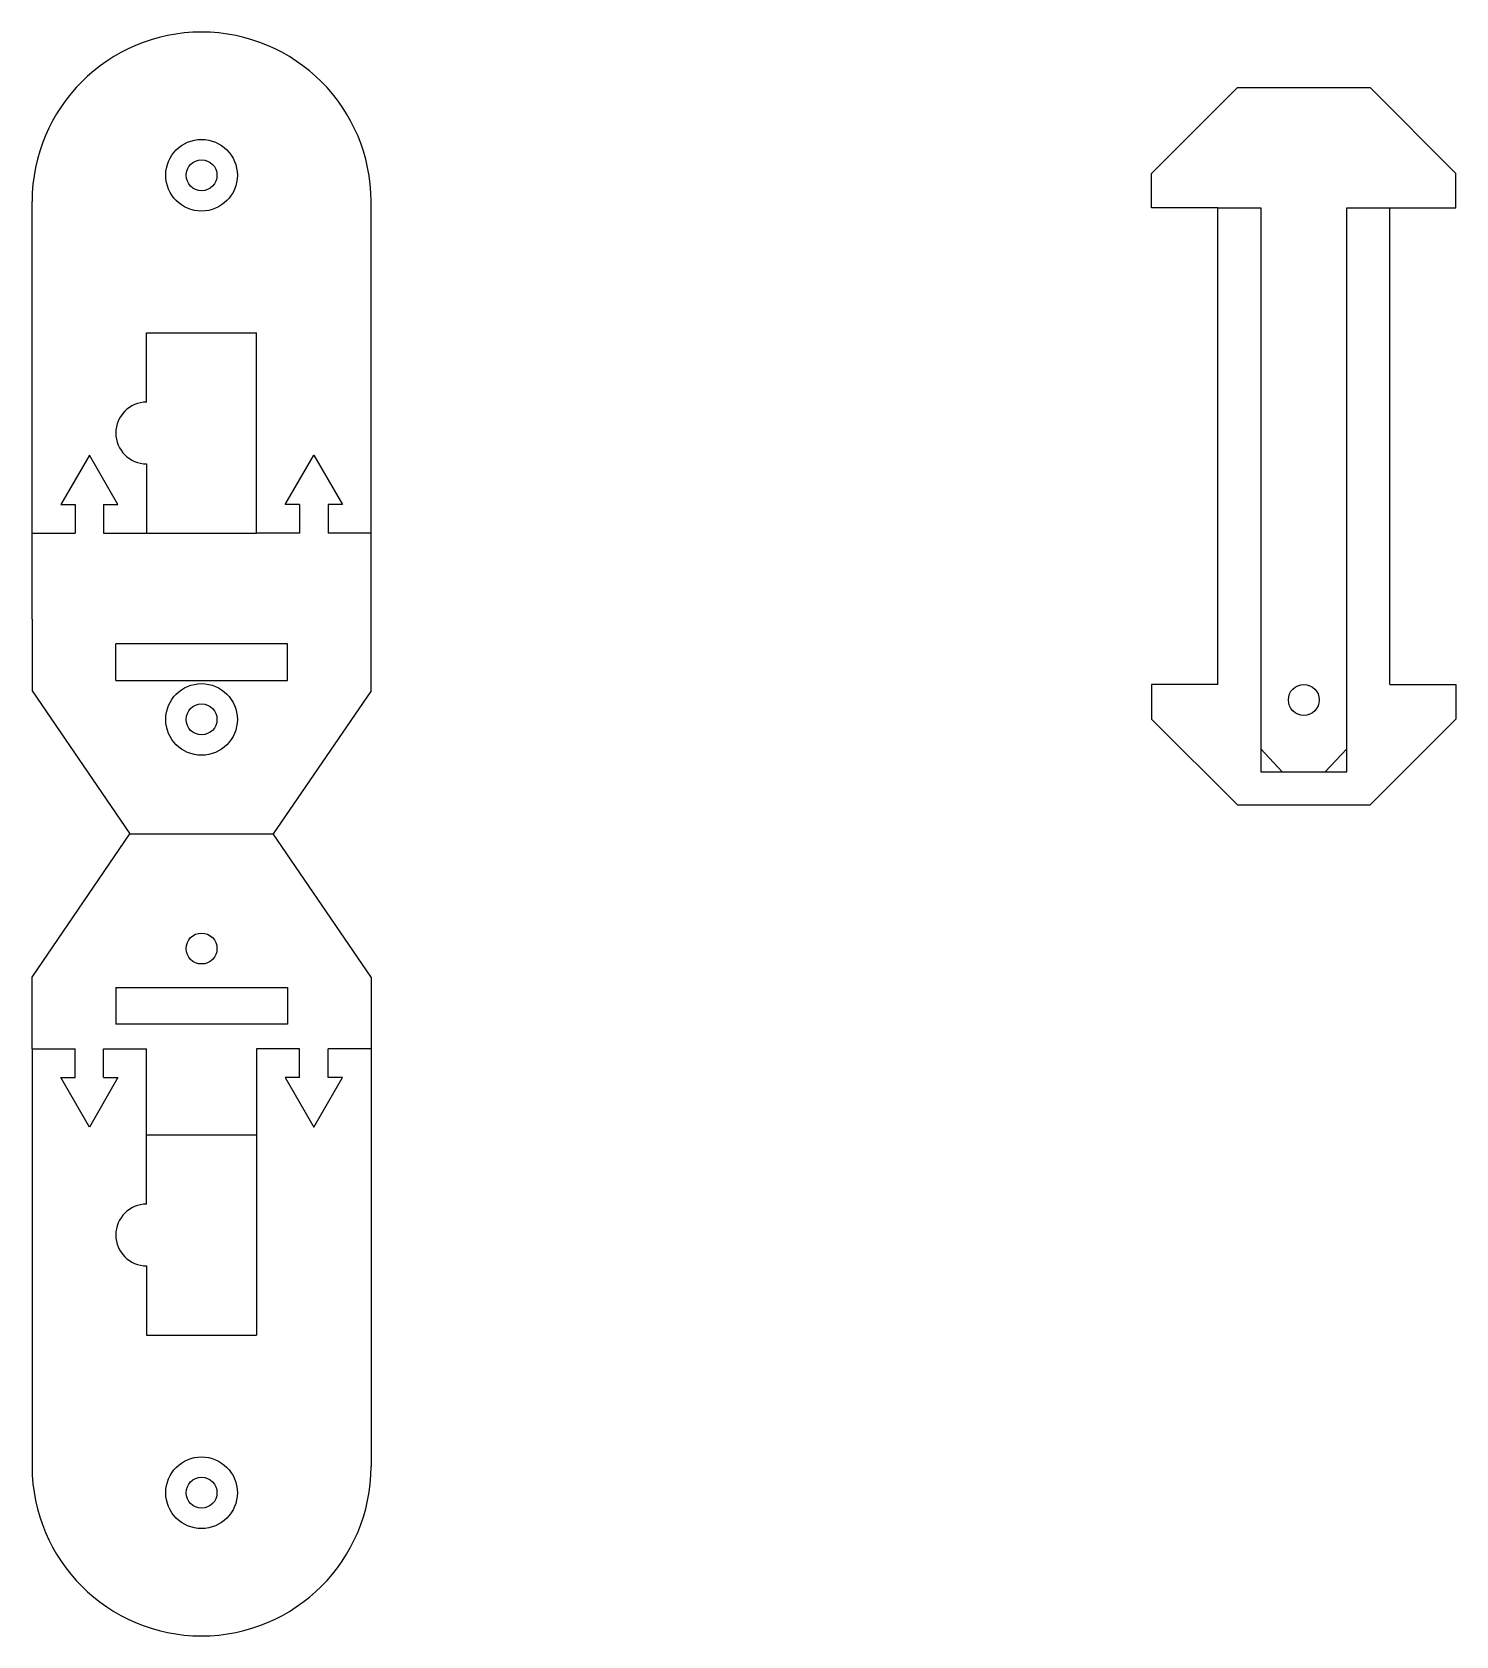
# Model space of a CAD drawing. Header units: inches. Extents: x 0.34 to 5.31, y -2.57 to 3.03.
import ezdxf

# ---------------------------------------------------------------- set-up
doc = ezdxf.new("R2010")
doc.units = ezdxf.units.IN
doc.header["$MEASUREMENT"] = 0
doc.layers.get('0').update_dxf_attribs({"lineweight": 25, "true_color": 0xffffff})

msp = doc.modelspace()

# ---------------------------------------------------------------- linework, layer by layer
for p, q in [((4.25, 2.541), (4.55, 2.841)), ((4.55, 2.841), (5.0129, 2.841)), ((5.3129, 2.541), (5.0129, 2.841)), ((4.25, 2.4205), (4.25, 2.541)), ((5.3129, 2.4205), (5.3129, 2.541)), ((0.3395, 0.9845), (0.3395, 2.4425)), ((1.5235, 0.7345), (1.5235, 2.4425)), ((4.4815, 2.4205), (4.25, 2.4205)), ((4.4815, 0.7565), (4.4815, 2.4205)), ((4.4815, 2.4205), (4.6315, 2.4205)), ((4.6315, 2.4205), (4.6315, 0.4515)), ((4.9315, 2.4205), (5.0815, 2.4205)), ((4.9315, 0.4515), (4.9315, 2.4205)), ((5.0815, 0.7565), (5.0815, 2.4205)), ((5.0815, 2.4205), (5.3129, 2.4205)), ((0.3395, 0.9845), (0.3395, 0.7345)), ((0.3395, 0.7345), (0.6815, 0.2345)), ((1.5235, 0.7345), (1.1815, 0.2345)), ((4.4815, 0.7565), (4.25, 0.7565)), ((4.25, 0.7565), (4.25, 0.636)), ((5.0815, 0.7565), (5.3129, 0.7565)), ((5.3129, 0.7565), (5.3129, 0.636)), ((4.25, 0.636), (4.55, 0.336)), ((5.3129, 0.636), (5.0129, 0.336)), ((4.7065, 0.4515), (4.6315, 0.5317)), ((4.8565, 0.4515), (4.9315, 0.5317)), ((4.6315, 0.4515), (4.9315, 0.4515)), ((4.7815, 0.4515), (4.9315, 0.4515)), ((4.55, 0.336), (5.0129, 0.336)), ((0.3395, -0.2655), (0.6815, 0.2345)), ((0.6815, 0.2345), (1.1815, 0.2345)), ((0.6815, 0.2345), (1.1815, 0.2345)), ((1.5235, -0.2655), (1.1815, 0.2345)), ((0.3395, -0.5155), (0.3395, -0.2655)), ((1.5235, -0.2655), (1.5235, -1.9735)), ((0.3395, -0.5155), (0.3395, -1.9735))]:
    msp.add_line(p, q)
at = {"color": 1, "true_color": 0xff0000}
for p, q in [((0.7395, 1.9845), (1.1235, 1.9845)), ((0.7395, 1.7422), (0.7395, 1.9845)), ((1.1235, 1.2845), (1.1235, 1.9845)), ((0.7395, 1.5267), (0.7395, 1.2845)), ((0.7395, 1.2845), (1.1235, 1.2845)), ((0.6315, 0.7705), (0.6315, 0.8985)), ((1.2315, 0.8985), (0.6315, 0.8985)), ((1.2315, 0.7705), (1.2315, 0.8985)), ((0.6315, 0.7705), (1.2315, 0.7705)), ((0.6315, -0.3015), (0.6315, -0.4295)), ((0.6315, -0.3015), (1.2315, -0.3015)), ((1.2315, -0.3015), (1.2315, -0.4295)), ((1.2315, -0.4295), (0.6315, -0.4295)), ((0.7395, -1.0578), (0.7395, -0.5155)), ((0.7395, -0.8155), (1.1235, -0.8155)), ((0.7395, -1.2733), (0.7395, -1.5155))]:
    msp.add_line(p, q, dxfattribs=at)
at = {"color": 3, "true_color": 0x00ff00}
for p, q in [((0.5395, 1.5577), (0.4395, 1.3845)), ((0.6395, 1.3845), (0.5395, 1.5577)), ((1.2235, 1.3845), (1.3235, 1.5577)), ((1.3235, 1.5577), (1.4235, 1.3845)), ((0.4395, 1.3845), (0.4895, 1.3845)), ((0.4895, 1.3845), (0.4895, 1.2845)), ((0.5895, 1.3845), (0.6395, 1.3845)), ((0.5895, 1.3845), (0.5895, 1.2845)), ((1.2735, 1.3845), (1.2235, 1.3845)), ((1.2735, 1.3845), (1.2735, 1.2845)), ((1.4235, 1.3845), (1.3735, 1.3845)), ((1.3735, 1.3845), (1.3735, 1.2845)), ((0.3395, 1.2845), (0.4895, 1.2845)), ((0.5895, 1.2845), (0.7395, 1.2845)), ((1.2735, 1.2845), (1.1235, 1.2845)), ((1.5235, 1.2845), (1.3735, 1.2845)), ((0.3395, -0.5155), (0.4895, -0.5155)), ((0.4895, -0.6155), (0.4895, -0.5155)), ((0.5895, -0.5155), (0.7395, -0.5155)), ((0.5895, -0.6155), (0.5895, -0.5155)), ((1.2735, -0.5155), (1.1235, -0.5155)), ((1.1235, -0.5155), (1.1235, -1.5155)), ((1.2735, -0.6155), (1.2735, -0.5155)), ((1.5235, -0.5155), (1.3735, -0.5155)), ((1.3735, -0.6155), (1.3735, -0.5155)), ((0.5395, -0.7887), (0.4395, -0.6155)), ((0.4395, -0.6155), (0.4895, -0.6155)), ((0.6395, -0.6155), (0.5395, -0.7887)), ((0.5895, -0.6155), (0.6395, -0.6155)), ((1.2235, -0.6155), (1.3235, -0.7887)), ((1.2735, -0.6155), (1.2235, -0.6155)), ((1.3235, -0.7887), (1.4235, -0.6155)), ((1.4235, -0.6155), (1.3735, -0.6155)), ((0.7395, -1.5155), (1.1235, -1.5155))]:
    msp.add_line(p, q, dxfattribs=at)
for centre in [(0.9315, 2.5345), (0.9315, 0.6345), (0.9315, -2.0655)]:
    msp.add_circle(centre, 0.125, dxfattribs=at)
at = {"color": 1, "true_color": 0xff0000}
for centre in [(0.9315, 2.5345), (4.7815, 0.7026), (0.9315, 0.6345), (0.9315, -0.1655), (0.9315, -2.0655)]:
    msp.add_circle(centre, 0.0539, dxfattribs=at)
for centre, start, end in [((0.9315, 2.4425), 0, 180), ((0.9315, -1.9735), 180, 0)]:
    msp.add_arc(centre, 0.592, start, end)
for centre in [(0.7395, 1.6345), (0.7395, -1.1655)]:
    msp.add_arc(centre, 0.1078, 90, 270, dxfattribs=at)

doc.saveas('drawing.dxf')
